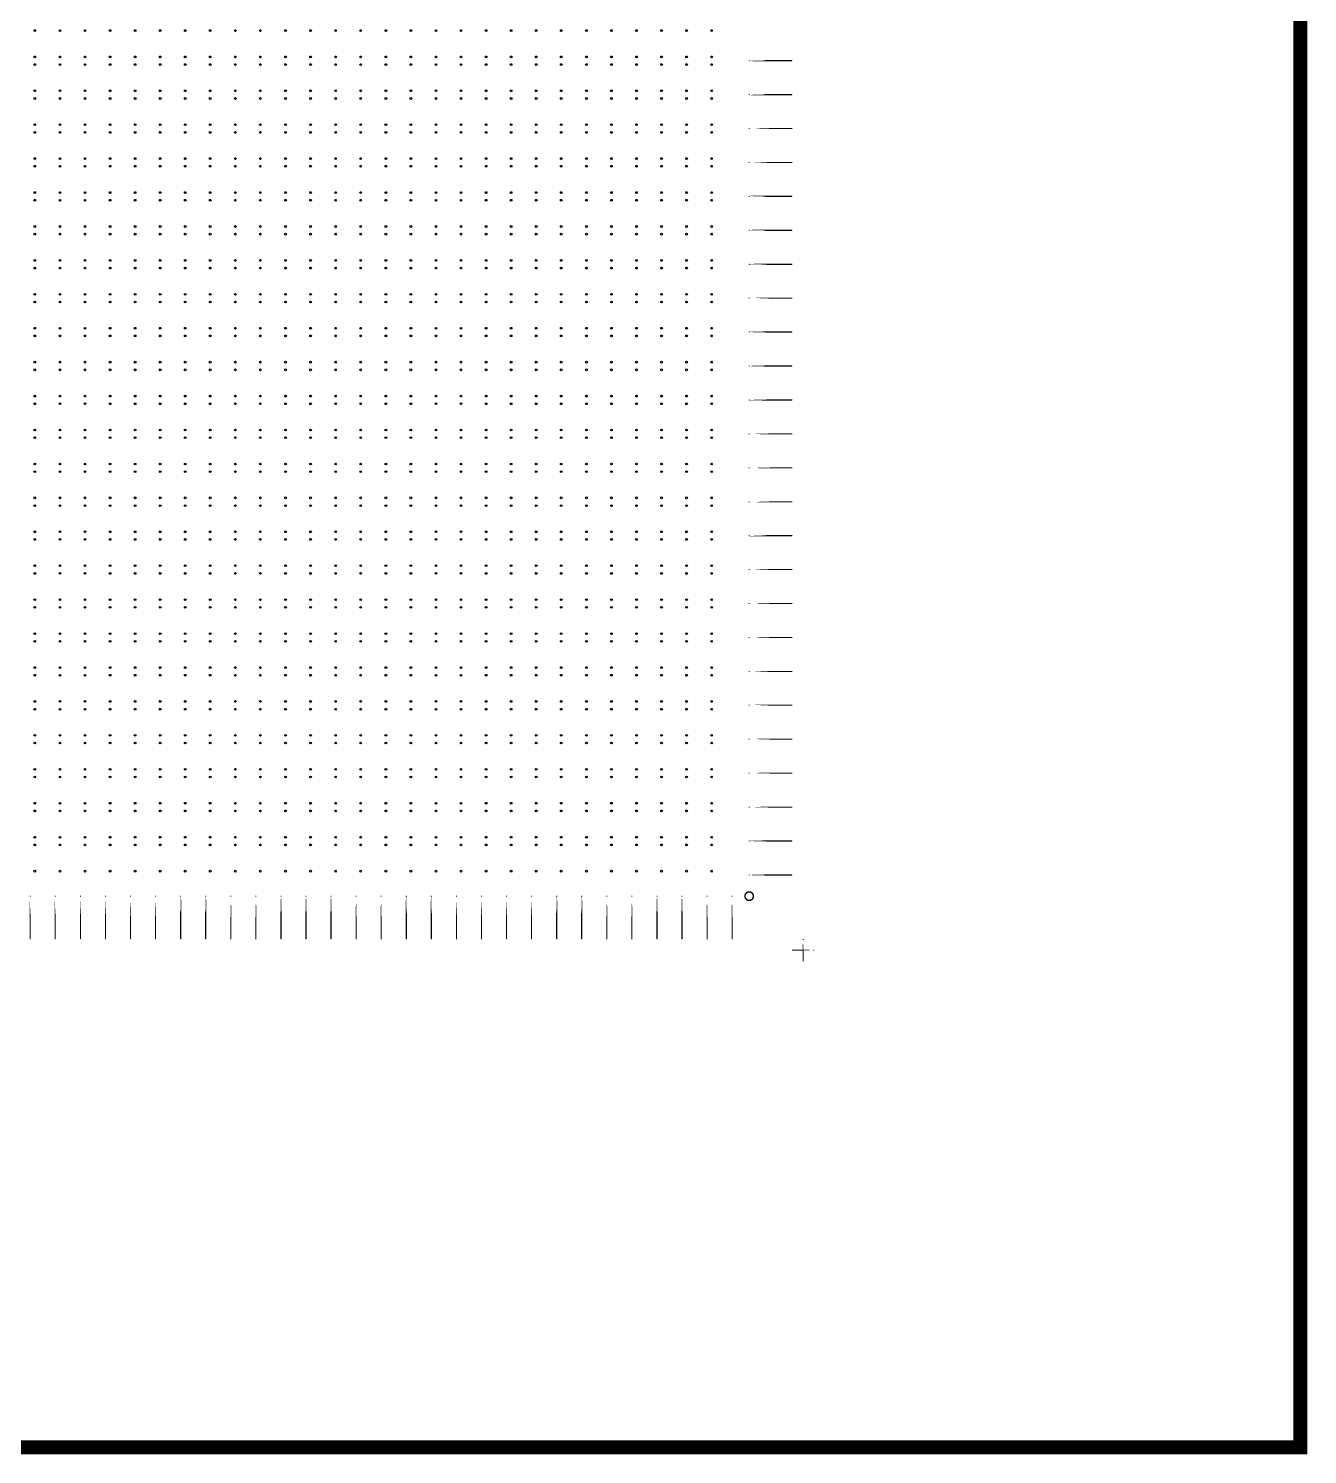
# Model space of a CAD drawing. Extents: x 11 to 212, y 11 to 212.
# Drawn here: x 121.7 to 211.7, y 10.7 to 111.1 of the extents above; entities that cross this region are included whole.
import ezdxf

# ---------------------------------------------------------------- set-up
doc = ezdxf.new("R2010")
doc.units = 0
doc.layers.get('0').update_dxf_attribs({"linetype": 'continuous'})
doc.layers.add('P2', color=7, linetype='continuous')

# ---------------------------------------------------------------- blocks, each defined once
blk = doc.blocks.new('cutlineendpoint')
at = {"const_width": 0.04}
blk.add_lwpolyline([(-0.02, 0, 1), (0.02, 0, 1)], format="xyb", close=True, dxfattribs=at)

msp = doc.modelspace()

# ---------------------------------------------------------------- linework, layer by layer
at = {"layer": 'P2'}
for points, const_width in [([(11.2, 211.2), (211.2, 211.2), (211.2, 11.2), (11.2, 11.2)], 1), ([(172.4, 108.81), (175.4, 108.81)], 0.08), ([(172.4, 106.42), (175.4, 106.42)], 0.08), ([(172.4, 104.04), (175.4, 104.04)], 0.08), ([(172.4, 101.65), (175.4, 101.65)], 0.08), ([(172.4, 99.26), (175.4, 99.26)], 0.08), ([(172.4, 96.87), (175.4, 96.87)], 0.08), ([(172.4, 94.48), (175.4, 94.48)], 0.08), ([(172.4, 92.09), (175.4, 92.09)], 0.08), ([(172.4, 89.71), (175.4, 89.71)], 0.08), ([(172.4, 87.32), (175.4, 87.32)], 0.08), ([(172.4, 84.93), (175.4, 84.93)], 0.08), ([(172.4, 82.54), (175.4, 82.54)], 0.08), ([(172.4, 80.15), (175.4, 80.15)], 0.08), ([(172.4, 77.76), (175.4, 77.76)], 0.08), ([(172.4, 75.38), (175.4, 75.38)], 0.08), ([(172.4, 72.99), (175.4, 72.99)], 0.08), ([(172.4, 70.6), (175.4, 70.6)], 0.08), ([(172.4, 68.21), (175.4, 68.21)], 0.08), ([(172.4, 65.82), (175.4, 65.82)], 0.08), ([(172.4, 63.44), (175.4, 63.44)], 0.08), ([(172.4, 61.05), (175.4, 61.05)], 0.08), ([(172.4, 58.66), (175.4, 58.66)], 0.08), ([(172.4, 56.27), (175.4, 56.27)], 0.08), ([(172.4, 53.88), (175.4, 53.88)], 0.08), ([(172.4, 51.49), (175.4, 51.49)], 0.08), ([(121.79, 50), (121.79, 47)], 0.08), ([(123.55, 50), (123.55, 47)], 0.08), ([(125.32, 50), (125.32, 47)], 0.08), ([(127.08, 50), (127.08, 47)], 0.08), ([(128.85, 50), (128.85, 47)], 0.08), ([(130.61, 50), (130.61, 47)], 0.08), ([(132.38, 50), (132.38, 47)], 0.08), ([(134.14, 50), (134.14, 47)], 0.08), ([(135.91, 50), (135.91, 47)], 0.08), ([(137.67, 50), (137.67, 47)], 0.08), ([(139.44, 50), (139.44, 47)], 0.08), ([(141.2, 50), (141.2, 47)], 0.08), ([(142.96, 50), (142.96, 47)], 0.08), ([(144.73, 50), (144.73, 47)], 0.08), ([(146.49, 50), (146.49, 47)], 0.08), ([(148.26, 50), (148.26, 47)], 0.08), ([(150.02, 50), (150.02, 47)], 0.08), ([(151.79, 50), (151.79, 47)], 0.08), ([(153.55, 50), (153.55, 47)], 0.08), ([(155.32, 50), (155.32, 47)], 0.08), ([(157.08, 50), (157.08, 47)], 0.08), ([(158.85, 50), (158.85, 47)], 0.08), ([(160.61, 50), (160.61, 47)], 0.08), ([(162.38, 50), (162.38, 47)], 0.08), ([(164.14, 50), (164.14, 47)], 0.08), ([(165.91, 50), (165.91, 47)], 0.08), ([(167.67, 50), (167.67, 47)], 0.08), ([(169.44, 50), (169.44, 47)], 0.08), ([(171.2, 50), (171.2, 47)], 0.08), ([(176.95, 46.2), (175.45, 46.2)], 0.08), ([(176.2, 46.95), (176.2, 45.45)], 0.08)]:
    msp.add_lwpolyline(points, close=True, dxfattribs=dict(at, const_width=const_width))
at = {"layer": 'P2', "const_width": 0.1}
msp.add_lwpolyline([(172.1, 50, 1), (172.7, 50, 1)], format="xyb", close=True, dxfattribs=at)
at = {"layer": 'P2'}
for centre in [(122.11, 110.93), (123.88, 110.93), (125.64, 110.93), (127.41, 110.93), (129.17, 110.93), (130.94, 110.93), (132.7, 110.93), (134.46, 110.93), (136.23, 110.93), (137.99, 110.93), (139.76, 110.93), (141.52, 110.93), (143.29, 110.93), (145.05, 110.93), (146.82, 110.93), (148.58, 110.93), (150.35, 110.93), (152.11, 110.93), (153.88, 110.93), (155.64, 110.93), (157.41, 110.93), (159.17, 110.93), (160.94, 110.93), (162.7, 110.93), (164.46, 110.93), (166.23, 110.93), (167.99, 110.93), (169.76, 110.93), (122.11, 109.08), (122.11, 108.54), (123.88, 109.08), (123.88, 108.54), (125.64, 109.08), (125.64, 108.54), (127.41, 109.08), (127.41, 108.54), (129.17, 109.08), (129.17, 108.54), (130.94, 109.08), (130.94, 108.54), (132.7, 109.08), (132.7, 108.54), (134.46, 109.08), (134.46, 108.54), (136.23, 109.08), (136.23, 108.54), (137.99, 109.08), (137.99, 108.54), (139.76, 109.08), (139.76, 108.54), (141.52, 109.08), (141.52, 108.54), (143.29, 109.08), (143.29, 108.54), (145.05, 109.08), (145.05, 108.54), (146.82, 109.08), (146.82, 108.54), (148.58, 109.08), (148.58, 108.54), (150.35, 109.08), (150.35, 108.54), (152.11, 109.08), (152.11, 108.54), (153.88, 109.08), (153.88, 108.54), (155.64, 109.08), (155.64, 108.54), (157.41, 109.08), (157.41, 108.54), (159.17, 109.08), (159.17, 108.54), (160.94, 109.08), (160.94, 108.54), (162.7, 109.08), (162.7, 108.54), (164.46, 109.08), (164.46, 108.54), (166.23, 109.08), (166.23, 108.54), (167.99, 109.08), (167.99, 108.54), (169.76, 109.08), (169.76, 108.54), (122.11, 106.69), (123.88, 106.69), (125.64, 106.69), (127.41, 106.69), (129.17, 106.69), (130.94, 106.69), (132.7, 106.69), (134.46, 106.69), (136.23, 106.69), (137.99, 106.69), (139.76, 106.69), (141.52, 106.69), (143.29, 106.69), (145.05, 106.69), (146.82, 106.69), (148.58, 106.69), (150.35, 106.69), (152.11, 106.69), (153.88, 106.69), (155.64, 106.69), (157.41, 106.69), (159.17, 106.69), (160.94, 106.69), (162.7, 106.69), (164.46, 106.69), (166.23, 106.69), (167.99, 106.69), (169.76, 106.69), (122.11, 106.15), (123.88, 106.15), (125.64, 106.15), (127.41, 106.15), (129.17, 106.15), (130.94, 106.15), (132.7, 106.15), (134.46, 106.15), (136.23, 106.15), (137.99, 106.15), (139.76, 106.15), (141.52, 106.15), (143.29, 106.15), (145.05, 106.15), (146.82, 106.15), (148.58, 106.15), (150.35, 106.15), (152.11, 106.15), (153.88, 106.15), (155.64, 106.15), (157.41, 106.15), (159.17, 106.15), (160.94, 106.15), (162.7, 106.15), (164.46, 106.15), (166.23, 106.15), (167.99, 106.15), (169.76, 106.15), (122.11, 104.31), (122.11, 103.76), (123.88, 104.31), (123.88, 103.76), (125.64, 104.31), (125.64, 103.76), (127.41, 104.31), (127.41, 103.76), (129.17, 104.31), (129.17, 103.76), (130.94, 104.31), (130.94, 103.76), (132.7, 104.31), (132.7, 103.76), (134.46, 104.31), (134.46, 103.76), (136.23, 104.31), (136.23, 103.76), (137.99, 104.31), (137.99, 103.76), (139.76, 104.31), (139.76, 103.76), (141.52, 104.31), (141.52, 103.76), (143.29, 104.31), (143.29, 103.76), (145.05, 104.31), (145.05, 103.76), (146.82, 104.31), (146.82, 103.76), (148.58, 104.31), (148.58, 103.76), (150.35, 104.31), (150.35, 103.76), (152.11, 104.31), (152.11, 103.76), (153.88, 104.31), (153.88, 103.76), (155.64, 104.31), (155.64, 103.76), (157.41, 104.31), (157.41, 103.76), (159.17, 104.31), (159.17, 103.76), (160.94, 104.31), (160.94, 103.76), (162.7, 104.31), (162.7, 103.76), (164.46, 104.31), (164.46, 103.76), (166.23, 104.31), (166.23, 103.76), (167.99, 104.31), (167.99, 103.76), (169.76, 104.31), (169.76, 103.76), (122.11, 101.92), (122.11, 101.38), (123.88, 101.92), (123.88, 101.38), (125.64, 101.92), (125.64, 101.38), (127.41, 101.92), (127.41, 101.38), (129.17, 101.92), (129.17, 101.38), (130.94, 101.92), (130.94, 101.38), (132.7, 101.92), (132.7, 101.38), (134.46, 101.92), (134.46, 101.38), (136.23, 101.92), (136.23, 101.38), (137.99, 101.92), (137.99, 101.38), (139.76, 101.92), (139.76, 101.38), (141.52, 101.92), (141.52, 101.38), (143.29, 101.92), (143.29, 101.38), (145.05, 101.92), (145.05, 101.38), (146.82, 101.92), (146.82, 101.38), (148.58, 101.92), (148.58, 101.38), (150.35, 101.92), (150.35, 101.38), (152.11, 101.92), (152.11, 101.38), (153.88, 101.92), (153.88, 101.38), (155.64, 101.92), (155.64, 101.38), (157.41, 101.92), (157.41, 101.38), (159.17, 101.92), (159.17, 101.38), (160.94, 101.92), (160.94, 101.38), (162.7, 101.92), (162.7, 101.38), (164.46, 101.92), (164.46, 101.38), (166.23, 101.92), (166.23, 101.38), (167.99, 101.92), (167.99, 101.38), (169.76, 101.92), (169.76, 101.38), (122.11, 99.53), (123.88, 99.53), (125.64, 99.53), (127.41, 99.53), (129.17, 99.53), (130.94, 99.53), (132.7, 99.53), (134.46, 99.53), (136.23, 99.53), (137.99, 99.53), (139.76, 99.53), (141.52, 99.53), (143.29, 99.53), (145.05, 99.53), (146.82, 99.53), (148.58, 99.53), (150.35, 99.53), (152.11, 99.53), (153.88, 99.53), (155.64, 99.53), (157.41, 99.53), (159.17, 99.53), (160.94, 99.53), (162.7, 99.53), (164.46, 99.53), (166.23, 99.53), (167.99, 99.53), (169.76, 99.53), (122.11, 98.99), (123.88, 98.99), (125.64, 98.99), (127.41, 98.99), (129.17, 98.99), (130.94, 98.99), (132.7, 98.99), (134.46, 98.99), (136.23, 98.99), (137.99, 98.99), (139.76, 98.99), (141.52, 98.99), (143.29, 98.99), (145.05, 98.99), (146.82, 98.99), (148.58, 98.99), (150.35, 98.99), (152.11, 98.99), (153.88, 98.99), (155.64, 98.99), (157.41, 98.99), (159.17, 98.99), (160.94, 98.99), (162.7, 98.99), (164.46, 98.99), (166.23, 98.99), (167.99, 98.99), (169.76, 98.99), (122.11, 97.14), (122.11, 96.6), (123.88, 97.14), (123.88, 96.6), (125.64, 97.14), (125.64, 96.6), (127.41, 97.14), (127.41, 96.6), (129.17, 97.14), (129.17, 96.6), (130.94, 97.14), (130.94, 96.6), (132.7, 97.14), (132.7, 96.6), (134.46, 97.14), (134.46, 96.6), (136.23, 97.14), (136.23, 96.6), (137.99, 97.14), (137.99, 96.6), (139.76, 97.14), (139.76, 96.6), (141.52, 97.14), (141.52, 96.6), (143.29, 97.14), (143.29, 96.6), (145.05, 97.14), (145.05, 96.6), (146.82, 97.14), (146.82, 96.6), (148.58, 97.14), (148.58, 96.6), (150.35, 97.14), (150.35, 96.6), (152.11, 97.14), (152.11, 96.6), (153.88, 97.14), (153.88, 96.6), (155.64, 97.14), (155.64, 96.6), (157.41, 97.14), (157.41, 96.6), (159.17, 97.14), (159.17, 96.6), (160.94, 97.14), (160.94, 96.6), (162.7, 97.14), (162.7, 96.6), (164.46, 97.14), (164.46, 96.6), (166.23, 97.14), (166.23, 96.6), (167.99, 97.14), (167.99, 96.6), (169.76, 97.14), (169.76, 96.6), (122.11, 94.75), (123.88, 94.75), (125.64, 94.75), (127.41, 94.75), (129.17, 94.75), (130.94, 94.75), (132.7, 94.75), (134.46, 94.75), (136.23, 94.75), (137.99, 94.75), (139.76, 94.75), (141.52, 94.75), (143.29, 94.75), (145.05, 94.75), (146.82, 94.75), (148.58, 94.75), (150.35, 94.75), (152.11, 94.75), (153.88, 94.75), (155.64, 94.75), (157.41, 94.75), (159.17, 94.75), (160.94, 94.75), (162.7, 94.75), (164.46, 94.75), (166.23, 94.75), (167.99, 94.75), (169.76, 94.75), (122.11, 94.21), (123.88, 94.21), (125.64, 94.21), (127.41, 94.21), (129.17, 94.21), (130.94, 94.21), (132.7, 94.21), (134.46, 94.21), (136.23, 94.21), (137.99, 94.21), (139.76, 94.21), (141.52, 94.21), (143.29, 94.21), (145.05, 94.21), (146.82, 94.21), (148.58, 94.21), (150.35, 94.21), (152.11, 94.21), (153.88, 94.21), (155.64, 94.21), (157.41, 94.21), (159.17, 94.21), (160.94, 94.21), (162.7, 94.21), (164.46, 94.21), (166.23, 94.21), (167.99, 94.21), (169.76, 94.21), (122.11, 92.36), (123.88, 92.36), (125.64, 92.36), (127.41, 92.36), (129.17, 92.36), (130.94, 92.36), (132.7, 92.36), (134.46, 92.36), (136.23, 92.36), (137.99, 92.36), (139.76, 92.36), (141.52, 92.36), (143.29, 92.36), (145.05, 92.36), (146.82, 92.36), (148.58, 92.36), (150.35, 92.36), (152.11, 92.36), (153.88, 92.36), (155.64, 92.36), (157.41, 92.36), (159.17, 92.36), (160.94, 92.36), (162.7, 92.36), (164.46, 92.36), (166.23, 92.36), (167.99, 92.36), (169.76, 92.36), (122.11, 91.82), (123.88, 91.82), (125.64, 91.82), (127.41, 91.82), (129.17, 91.82), (130.94, 91.82), (132.7, 91.82), (134.46, 91.82), (136.23, 91.82), (137.99, 91.82), (139.76, 91.82), (141.52, 91.82), (143.29, 91.82), (145.05, 91.82), (146.82, 91.82), (148.58, 91.82), (150.35, 91.82), (152.11, 91.82), (153.88, 91.82), (155.64, 91.82), (157.41, 91.82), (159.17, 91.82), (160.94, 91.82), (162.7, 91.82), (164.46, 91.82), (166.23, 91.82), (167.99, 91.82), (169.76, 91.82), (122.11, 89.98), (122.11, 89.44), (123.88, 89.98), (123.88, 89.44), (125.64, 89.98), (125.64, 89.44), (127.41, 89.98), (127.41, 89.44), (129.17, 89.98), (129.17, 89.44), (130.94, 89.98), (130.94, 89.44), (132.7, 89.98), (132.7, 89.44), (134.46, 89.98), (134.46, 89.44), (136.23, 89.98), (136.23, 89.44), (137.99, 89.98), (137.99, 89.44), (139.76, 89.98), (139.76, 89.44), (141.52, 89.98), (141.52, 89.44), (143.29, 89.98), (143.29, 89.44), (145.05, 89.98), (145.05, 89.44), (146.82, 89.98), (146.82, 89.44), (148.58, 89.98), (148.58, 89.44), (150.35, 89.98), (150.35, 89.44), (152.11, 89.98), (152.11, 89.44), (153.88, 89.98), (153.88, 89.44), (155.64, 89.98), (155.64, 89.44), (157.41, 89.98), (157.41, 89.44), (159.17, 89.98), (159.17, 89.44), (160.94, 89.98), (160.94, 89.44), (162.7, 89.98), (162.7, 89.44), (164.46, 89.98), (164.46, 89.44), (166.23, 89.98), (166.23, 89.44), (167.99, 89.98), (167.99, 89.44), (169.76, 89.98), (169.76, 89.44), (122.11, 87.59), (123.88, 87.59), (125.64, 87.59), (127.41, 87.59), (129.17, 87.59), (130.94, 87.59), (132.7, 87.59), (134.46, 87.59), (136.23, 87.59), (137.99, 87.59), (139.76, 87.59), (141.52, 87.59), (143.29, 87.59), (145.05, 87.59), (146.82, 87.59), (148.58, 87.59), (150.35, 87.59), (152.11, 87.59), (153.88, 87.59), (155.64, 87.59), (157.41, 87.59), (159.17, 87.59), (160.94, 87.59), (162.7, 87.59), (164.46, 87.59), (166.23, 87.59), (167.99, 87.59), (169.76, 87.59), (122.11, 87.05), (123.88, 87.05), (125.64, 87.05), (127.41, 87.05), (129.17, 87.05), (130.94, 87.05), (132.7, 87.05), (134.46, 87.05), (136.23, 87.05), (137.99, 87.05), (139.76, 87.05), (141.52, 87.05), (143.29, 87.05), (145.05, 87.05), (146.82, 87.05), (148.58, 87.05), (150.35, 87.05), (152.11, 87.05), (153.88, 87.05), (155.64, 87.05), (157.41, 87.05), (159.17, 87.05), (160.94, 87.05), (162.7, 87.05), (164.46, 87.05), (166.23, 87.05), (167.99, 87.05), (169.76, 87.05), (122.11, 85.2), (122.11, 84.66), (123.88, 85.2), (123.88, 84.66), (125.64, 85.2), (125.64, 84.66), (127.41, 85.2), (127.41, 84.66), (129.17, 85.2), (129.17, 84.66), (130.94, 85.2), (130.94, 84.66), (132.7, 85.2), (132.7, 84.66), (134.46, 85.2), (134.46, 84.66), (136.23, 85.2), (136.23, 84.66), (137.99, 85.2), (137.99, 84.66), (139.76, 85.2), (139.76, 84.66), (141.52, 85.2), (141.52, 84.66), (143.29, 85.2), (143.29, 84.66), (145.05, 85.2), (145.05, 84.66), (146.82, 85.2), (146.82, 84.66), (148.58, 85.2), (148.58, 84.66), (150.35, 85.2), (150.35, 84.66), (152.11, 85.2), (152.11, 84.66), (153.88, 85.2), (153.88, 84.66), (155.64, 85.2), (155.64, 84.66), (157.41, 85.2), (157.41, 84.66), (159.17, 85.2), (159.17, 84.66), (160.94, 85.2), (160.94, 84.66), (162.7, 85.2), (162.7, 84.66), (164.46, 85.2), (164.46, 84.66), (166.23, 85.2), (166.23, 84.66), (167.99, 85.2), (167.99, 84.66), (169.76, 85.2), (169.76, 84.66), (122.11, 82.81), (122.11, 82.27), (123.88, 82.81), (123.88, 82.27), (125.64, 82.81), (125.64, 82.27), (127.41, 82.81), (127.41, 82.27), (129.17, 82.81), (129.17, 82.27), (130.94, 82.81), (130.94, 82.27), (132.7, 82.81), (132.7, 82.27), (134.46, 82.81), (134.46, 82.27), (136.23, 82.81), (136.23, 82.27), (137.99, 82.81), (137.99, 82.27), (139.76, 82.81), (139.76, 82.27), (141.52, 82.81), (141.52, 82.27), (143.29, 82.81), (143.29, 82.27), (145.05, 82.81), (145.05, 82.27), (146.82, 82.81), (146.82, 82.27), (148.58, 82.81), (148.58, 82.27), (150.35, 82.81), (150.35, 82.27), (152.11, 82.81), (152.11, 82.27), (153.88, 82.81), (153.88, 82.27), (155.64, 82.81), (155.64, 82.27), (157.41, 82.81), (157.41, 82.27), (159.17, 82.81), (159.17, 82.27), (160.94, 82.81), (160.94, 82.27), (162.7, 82.81), (162.7, 82.27), (164.46, 82.81), (164.46, 82.27), (166.23, 82.81), (166.23, 82.27), (167.99, 82.81), (167.99, 82.27), (169.76, 82.81), (169.76, 82.27), (122.11, 80.42), (123.88, 80.42), (125.64, 80.42), (127.41, 80.42), (129.17, 80.42), (130.94, 80.42), (132.7, 80.42), (134.46, 80.42), (136.23, 80.42), (137.99, 80.42), (139.76, 80.42), (141.52, 80.42), (143.29, 80.42), (145.05, 80.42), (146.82, 80.42), (148.58, 80.42), (150.35, 80.42), (152.11, 80.42), (153.88, 80.42), (155.64, 80.42), (157.41, 80.42), (159.17, 80.42), (160.94, 80.42), (162.7, 80.42), (164.46, 80.42), (166.23, 80.42), (167.99, 80.42), (169.76, 80.42), (122.11, 79.88), (123.88, 79.88), (125.64, 79.88), (127.41, 79.88), (129.17, 79.88), (130.94, 79.88), (132.7, 79.88), (134.46, 79.88), (136.23, 79.88), (137.99, 79.88), (139.76, 79.88), (141.52, 79.88), (143.29, 79.88), (145.05, 79.88), (146.82, 79.88), (148.58, 79.88), (150.35, 79.88), (152.11, 79.88), (153.88, 79.88), (155.64, 79.88), (157.41, 79.88), (159.17, 79.88), (160.94, 79.88), (162.7, 79.88), (164.46, 79.88), (166.23, 79.88), (167.99, 79.88), (169.76, 79.88), (122.11, 78.04), (122.11, 77.49), (123.88, 78.04), (123.88, 77.49), (125.64, 78.04), (125.64, 77.49), (127.41, 78.04), (127.41, 77.49), (129.17, 78.04), (129.17, 77.49), (130.94, 78.04), (130.94, 77.49), (132.7, 78.04), (132.7, 77.49), (134.46, 78.04), (134.46, 77.49), (136.23, 78.04), (136.23, 77.49), (137.99, 78.04), (137.99, 77.49), (139.76, 78.04), (139.76, 77.49), (141.52, 78.04), (141.52, 77.49), (143.29, 78.04), (143.29, 77.49), (145.05, 78.04), (145.05, 77.49), (146.82, 78.04), (146.82, 77.49), (148.58, 78.04), (148.58, 77.49), (150.35, 78.04), (150.35, 77.49), (152.11, 78.04), (152.11, 77.49), (153.88, 78.04), (153.88, 77.49), (155.64, 78.04), (155.64, 77.49), (157.41, 78.04), (157.41, 77.49), (159.17, 78.04), (159.17, 77.49), (160.94, 78.04), (160.94, 77.49), (162.7, 78.04), (162.7, 77.49), (164.46, 78.04), (164.46, 77.49), (166.23, 78.04), (166.23, 77.49), (167.99, 78.04), (167.99, 77.49), (169.76, 78.04), (169.76, 77.49), (122.11, 75.65), (123.88, 75.65), (125.64, 75.65), (127.41, 75.65), (129.17, 75.65), (130.94, 75.65), (132.7, 75.65), (134.46, 75.65), (136.23, 75.65), (137.99, 75.65), (139.76, 75.65), (141.52, 75.65), (143.29, 75.65), (145.05, 75.65), (146.82, 75.65), (148.58, 75.65), (150.35, 75.65), (152.11, 75.65), (153.88, 75.65), (155.64, 75.65), (157.41, 75.65), (159.17, 75.65), (160.94, 75.65), (162.7, 75.65), (164.46, 75.65), (166.23, 75.65), (167.99, 75.65), (169.76, 75.65), (122.11, 75.11), (123.88, 75.11), (125.64, 75.11), (127.41, 75.11), (129.17, 75.11), (130.94, 75.11), (132.7, 75.11), (134.46, 75.11), (136.23, 75.11), (137.99, 75.11), (139.76, 75.11), (141.52, 75.11), (143.29, 75.11), (145.05, 75.11), (146.82, 75.11), (148.58, 75.11), (150.35, 75.11), (152.11, 75.11), (153.88, 75.11), (155.64, 75.11), (157.41, 75.11), (159.17, 75.11), (160.94, 75.11), (162.7, 75.11), (164.46, 75.11), (166.23, 75.11), (167.99, 75.11), (169.76, 75.11), (122.11, 73.26), (123.88, 73.26), (125.64, 73.26), (127.41, 73.26), (129.17, 73.26), (130.94, 73.26), (132.7, 73.26), (134.46, 73.26), (136.23, 73.26), (137.99, 73.26), (139.76, 73.26), (141.52, 73.26), (143.29, 73.26), (145.05, 73.26), (146.82, 73.26), (148.58, 73.26), (150.35, 73.26), (152.11, 73.26), (153.88, 73.26), (155.64, 73.26), (157.41, 73.26), (159.17, 73.26), (160.94, 73.26), (162.7, 73.26), (164.46, 73.26), (166.23, 73.26), (167.99, 73.26), (169.76, 73.26), (122.11, 72.72), (123.88, 72.72), (125.64, 72.72), (127.41, 72.72), (129.17, 72.72), (130.94, 72.72), (132.7, 72.72), (134.46, 72.72), (136.23, 72.72), (137.99, 72.72), (139.76, 72.72), (141.52, 72.72), (143.29, 72.72), (145.05, 72.72), (146.82, 72.72), (148.58, 72.72), (150.35, 72.72), (152.11, 72.72), (153.88, 72.72), (155.64, 72.72), (157.41, 72.72), (159.17, 72.72), (160.94, 72.72), (162.7, 72.72), (164.46, 72.72), (166.23, 72.72), (167.99, 72.72), (169.76, 72.72), (122.11, 70.87), (122.11, 70.33), (123.88, 70.87), (123.88, 70.33), (125.64, 70.87), (125.64, 70.33), (127.41, 70.87), (127.41, 70.33), (129.17, 70.87), (129.17, 70.33), (130.94, 70.87), (130.94, 70.33), (132.7, 70.87), (132.7, 70.33), (134.46, 70.87), (134.46, 70.33), (136.23, 70.87), (136.23, 70.33), (137.99, 70.87), (137.99, 70.33), (139.76, 70.87), (139.76, 70.33), (141.52, 70.87), (141.52, 70.33), (143.29, 70.87), (143.29, 70.33), (145.05, 70.87), (145.05, 70.33), (146.82, 70.87), (146.82, 70.33), (148.58, 70.87), (148.58, 70.33), (150.35, 70.87), (150.35, 70.33), (152.11, 70.87), (152.11, 70.33), (153.88, 70.87), (153.88, 70.33), (155.64, 70.87), (155.64, 70.33), (157.41, 70.87), (157.41, 70.33), (159.17, 70.87), (159.17, 70.33), (160.94, 70.87), (160.94, 70.33), (162.7, 70.87), (162.7, 70.33), (164.46, 70.87), (164.46, 70.33), (166.23, 70.87), (166.23, 70.33), (167.99, 70.87), (167.99, 70.33), (169.76, 70.87), (169.76, 70.33), (122.11, 68.48), (123.88, 68.48), (125.64, 68.48), (127.41, 68.48), (129.17, 68.48), (130.94, 68.48), (132.7, 68.48), (134.46, 68.48), (136.23, 68.48), (137.99, 68.48), (139.76, 68.48), (141.52, 68.48), (143.29, 68.48), (145.05, 68.48), (146.82, 68.48), (148.58, 68.48), (150.35, 68.48), (152.11, 68.48), (153.88, 68.48), (155.64, 68.48), (157.41, 68.48), (159.17, 68.48), (160.94, 68.48), (162.7, 68.48), (164.46, 68.48), (166.23, 68.48), (167.99, 68.48), (169.76, 68.48), (122.11, 67.94), (123.88, 67.94), (125.64, 67.94), (127.41, 67.94), (129.17, 67.94), (130.94, 67.94), (132.7, 67.94), (134.46, 67.94), (136.23, 67.94), (137.99, 67.94), (139.76, 67.94), (141.52, 67.94), (143.29, 67.94), (145.05, 67.94), (146.82, 67.94), (148.58, 67.94), (150.35, 67.94), (152.11, 67.94), (153.88, 67.94), (155.64, 67.94), (157.41, 67.94), (159.17, 67.94), (160.94, 67.94), (162.7, 67.94), (164.46, 67.94), (166.23, 67.94), (167.99, 67.94), (169.76, 67.94), (122.11, 66.09), (122.11, 65.55), (123.88, 66.09), (123.88, 65.55), (125.64, 66.09), (125.64, 65.55), (127.41, 66.09), (127.41, 65.55), (129.17, 66.09), (129.17, 65.55), (130.94, 66.09), (130.94, 65.55), (132.7, 66.09), (132.7, 65.55), (134.46, 66.09), (134.46, 65.55), (136.23, 66.09), (136.23, 65.55), (137.99, 66.09), (137.99, 65.55), (139.76, 66.09), (139.76, 65.55), (141.52, 66.09), (141.52, 65.55), (143.29, 66.09), (143.29, 65.55), (145.05, 66.09), (145.05, 65.55), (146.82, 66.09), (146.82, 65.55), (148.58, 66.09), (148.58, 65.55), (150.35, 66.09), (150.35, 65.55), (152.11, 66.09), (152.11, 65.55), (153.88, 66.09), (153.88, 65.55), (155.64, 66.09), (155.64, 65.55), (157.41, 66.09), (157.41, 65.55), (159.17, 66.09), (159.17, 65.55), (160.94, 66.09), (160.94, 65.55), (162.7, 66.09), (162.7, 65.55), (164.46, 66.09), (164.46, 65.55), (166.23, 66.09), (166.23, 65.55), (167.99, 66.09), (167.99, 65.55), (169.76, 66.09), (169.76, 65.55), (122.11, 63.71), (123.88, 63.71), (125.64, 63.71), (127.41, 63.71), (129.17, 63.71), (130.94, 63.71), (132.7, 63.71), (134.46, 63.71), (136.23, 63.71), (137.99, 63.71), (139.76, 63.71), (141.52, 63.71), (143.29, 63.71), (145.05, 63.71), (146.82, 63.71), (148.58, 63.71), (150.35, 63.71), (152.11, 63.71), (153.88, 63.71), (155.64, 63.71), (157.41, 63.71), (159.17, 63.71), (160.94, 63.71), (162.7, 63.71), (164.46, 63.71), (166.23, 63.71), (167.99, 63.71), (169.76, 63.71), (122.11, 63.16), (123.88, 63.16), (125.64, 63.16), (127.41, 63.16), (129.17, 63.16), (130.94, 63.16), (132.7, 63.16), (134.46, 63.16), (136.23, 63.16), (137.99, 63.16), (139.76, 63.16), (141.52, 63.16), (143.29, 63.16), (145.05, 63.16), (146.82, 63.16), (148.58, 63.16), (150.35, 63.16), (152.11, 63.16), (153.88, 63.16), (155.64, 63.16), (157.41, 63.16), (159.17, 63.16), (160.94, 63.16), (162.7, 63.16), (164.46, 63.16), (166.23, 63.16), (167.99, 63.16), (169.76, 63.16), (122.11, 61.32), (123.88, 61.32), (125.64, 61.32), (127.41, 61.32), (129.17, 61.32), (130.94, 61.32), (132.7, 61.32), (134.46, 61.32), (136.23, 61.32), (137.99, 61.32), (139.76, 61.32), (141.52, 61.32), (143.29, 61.32), (145.05, 61.32), (146.82, 61.32), (148.58, 61.32), (150.35, 61.32), (152.11, 61.32), (153.88, 61.32), (155.64, 61.32), (157.41, 61.32), (159.17, 61.32), (160.94, 61.32), (162.7, 61.32), (164.46, 61.32), (166.23, 61.32), (167.99, 61.32), (169.76, 61.32), (122.11, 60.78), (123.88, 60.78), (125.64, 60.78), (127.41, 60.78), (129.17, 60.78), (130.94, 60.78), (132.7, 60.78), (134.46, 60.78), (136.23, 60.78), (137.99, 60.78), (139.76, 60.78), (141.52, 60.78), (143.29, 60.78), (145.05, 60.78), (146.82, 60.78), (148.58, 60.78), (150.35, 60.78), (152.11, 60.78), (153.88, 60.78), (155.64, 60.78), (157.41, 60.78), (159.17, 60.78), (160.94, 60.78), (162.7, 60.78), (164.46, 60.78), (166.23, 60.78), (167.99, 60.78), (169.76, 60.78), (122.11, 58.93), (122.11, 58.39), (123.88, 58.93), (123.88, 58.39), (125.64, 58.93), (125.64, 58.39), (127.41, 58.93), (127.41, 58.39), (129.17, 58.93), (129.17, 58.39), (130.94, 58.93), (130.94, 58.39), (132.7, 58.93), (132.7, 58.39), (134.46, 58.93), (134.46, 58.39), (136.23, 58.93), (136.23, 58.39), (137.99, 58.93), (137.99, 58.39), (139.76, 58.93), (139.76, 58.39), (141.52, 58.93), (141.52, 58.39), (143.29, 58.93), (143.29, 58.39), (145.05, 58.93), (145.05, 58.39), (146.82, 58.93), (146.82, 58.39), (148.58, 58.93), (148.58, 58.39), (150.35, 58.93), (150.35, 58.39), (152.11, 58.93), (152.11, 58.39), (153.88, 58.93), (153.88, 58.39), (155.64, 58.93), (155.64, 58.39), (157.41, 58.93), (157.41, 58.39), (159.17, 58.93), (159.17, 58.39), (160.94, 58.93), (160.94, 58.39), (162.7, 58.93), (162.7, 58.39), (164.46, 58.93), (164.46, 58.39), (166.23, 58.93), (166.23, 58.39), (167.99, 58.93), (167.99, 58.39), (169.76, 58.93), (169.76, 58.39), (122.11, 56.54), (123.88, 56.54), (125.64, 56.54), (127.41, 56.54), (129.17, 56.54), (130.94, 56.54), (132.7, 56.54), (134.46, 56.54), (136.23, 56.54), (137.99, 56.54), (139.76, 56.54), (141.52, 56.54), (143.29, 56.54), (145.05, 56.54), (146.82, 56.54), (148.58, 56.54), (150.35, 56.54), (152.11, 56.54), (153.88, 56.54), (155.64, 56.54), (157.41, 56.54), (159.17, 56.54), (160.94, 56.54), (162.7, 56.54), (164.46, 56.54), (166.23, 56.54), (167.99, 56.54), (169.76, 56.54), (122.11, 56), (123.88, 56), (125.64, 56), (127.41, 56), (129.17, 56), (130.94, 56), (132.7, 56), (134.46, 56), (136.23, 56), (137.99, 56), (139.76, 56), (141.52, 56), (143.29, 56), (145.05, 56), (146.82, 56), (148.58, 56), (150.35, 56), (152.11, 56), (153.88, 56), (155.64, 56), (157.41, 56), (159.17, 56), (160.94, 56), (162.7, 56), (164.46, 56), (166.23, 56), (167.99, 56), (169.76, 56), (122.11, 54.15), (123.88, 54.15), (125.64, 54.15), (127.41, 54.15), (129.17, 54.15), (130.94, 54.15), (132.7, 54.15), (134.46, 54.15), (136.23, 54.15), (137.99, 54.15), (139.76, 54.15), (141.52, 54.15), (143.29, 54.15), (145.05, 54.15), (146.82, 54.15), (148.58, 54.15), (150.35, 54.15), (152.11, 54.15), (153.88, 54.15), (155.64, 54.15), (157.41, 54.15), (159.17, 54.15), (160.94, 54.15), (162.7, 54.15), (164.46, 54.15), (166.23, 54.15), (167.99, 54.15), (169.76, 54.15), (122.11, 53.61), (123.88, 53.61), (125.64, 53.61), (127.41, 53.61), (129.17, 53.61), (130.94, 53.61), (132.7, 53.61), (134.46, 53.61), (136.23, 53.61), (137.99, 53.61), (139.76, 53.61), (141.52, 53.61), (143.29, 53.61), (145.05, 53.61), (146.82, 53.61), (148.58, 53.61), (150.35, 53.61), (152.11, 53.61), (153.88, 53.61), (155.64, 53.61), (157.41, 53.61), (159.17, 53.61), (160.94, 53.61), (162.7, 53.61), (164.46, 53.61), (166.23, 53.61), (167.99, 53.61), (169.76, 53.61), (122.11, 51.76), (123.88, 51.76), (125.64, 51.76), (127.41, 51.76), (129.17, 51.76), (130.94, 51.76), (132.7, 51.76), (134.46, 51.76), (136.23, 51.76), (137.99, 51.76), (139.76, 51.76), (141.52, 51.76), (143.29, 51.76), (145.05, 51.76), (146.82, 51.76), (148.58, 51.76), (150.35, 51.76), (152.11, 51.76), (153.88, 51.76), (155.64, 51.76), (157.41, 51.76), (159.17, 51.76), (160.94, 51.76), (162.7, 51.76), (164.46, 51.76), (166.23, 51.76), (167.99, 51.76), (169.76, 51.76)]:
    msp.add_circle(centre, 0.06, dxfattribs=at)

# ---------------------------------------------------------------- block references
for p in [(172.4, 108.81), (175.4, 108.81), (172.4, 106.42), (175.4, 106.42), (172.4, 104.04), (175.4, 104.04), (172.4, 101.65), (175.4, 101.65), (172.4, 99.26), (175.4, 99.26), (172.4, 96.87), (175.4, 96.87), (172.4, 94.48), (175.4, 94.48), (172.4, 92.09), (175.4, 92.09), (172.4, 89.71), (175.4, 89.71), (172.4, 87.32), (175.4, 87.32), (172.4, 84.93), (175.4, 84.93), (172.4, 82.54), (175.4, 82.54), (172.4, 80.15), (175.4, 80.15), (172.4, 77.76), (175.4, 77.76), (172.4, 75.38), (175.4, 75.38), (172.4, 72.99), (175.4, 72.99), (172.4, 70.6), (175.4, 70.6), (172.4, 68.21), (175.4, 68.21), (172.4, 65.82), (175.4, 65.82), (172.4, 63.44), (175.4, 63.44), (172.4, 61.05), (175.4, 61.05), (172.4, 58.66), (175.4, 58.66), (172.4, 56.27), (175.4, 56.27), (172.4, 53.88), (175.4, 53.88), (172.4, 51.49), (175.4, 51.49), (121.79, 50), (123.55, 50), (125.32, 50), (127.08, 50), (128.85, 50), (130.61, 50), (132.38, 50), (134.14, 50), (135.91, 50), (137.67, 50), (139.44, 50), (141.2, 50), (142.96, 50), (144.73, 50), (146.49, 50), (148.26, 50), (150.02, 50), (151.79, 50), (153.55, 50), (155.32, 50), (157.08, 50), (158.85, 50), (160.61, 50), (162.38, 50), (164.14, 50), (165.91, 50), (167.67, 50), (169.44, 50), (171.2, 50), (121.79, 47), (123.55, 47), (125.32, 47), (127.08, 47), (128.85, 47), (130.61, 47), (132.38, 47), (134.14, 47), (135.91, 47), (137.67, 47), (139.44, 47), (141.2, 47), (142.96, 47), (144.73, 47), (146.49, 47), (148.26, 47), (150.02, 47), (151.79, 47), (153.55, 47), (155.32, 47), (157.08, 47), (158.85, 47), (160.61, 47), (162.38, 47), (164.14, 47), (165.91, 47), (167.67, 47), (169.44, 47), (171.2, 47), (175.45, 46.2), (176.2, 46.95), (176.95, 46.2), (176.2, 45.45)]:
    msp.add_blockref('cutlineendpoint', p, dxfattribs=at)

doc.saveas('drawing.dxf')
